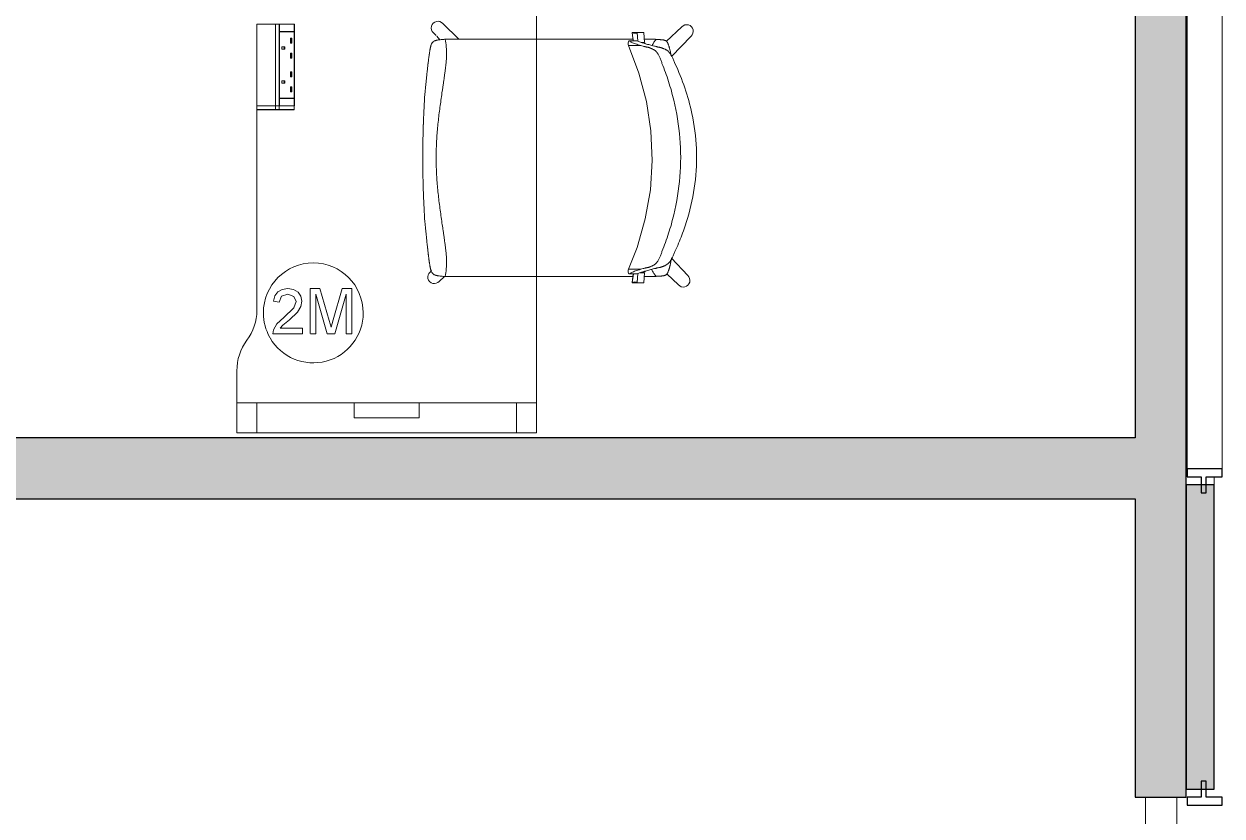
# Model space of a CAD drawing. Header units: millimetres. Extents: x 79795 to 317870, y -36033 to 97293.
# Drawn here: x 183473 to 185873, y 18770 to 20355 of the extents above; entities that cross this region are included whole.
import ezdxf

# ---------------------------------------------------------------- set-up
doc = ezdxf.new("R2010")
doc.units = ezdxf.units.MM
doc.header["$MEASUREMENT"] = 0
for name, color, linetype, lineweight in [('CSM-STL-XX-ZZ-M3-A-XXXX-00001_detached _19_04_21__rvt-1-Level 4$0$A-GLAZ-CWMG', 7, 'CONTINUOUS', 9), ('CSM-STL-XX-ZZ-M3-A-XXXX-00001_detached _19_04_21__rvt-1-Level 4$0$A-WALL', 7, 'CONTINUOUS', 9), ('CSM-STL-XX-ZZ-M3-A-XXXX-00001_detached _19_04_21__rvt-1-Level 4$0$A-WALL-PATT', 7, 'CONTINUOUS', 9), ('CSM-STL-XX-ZZ-M3-A-XXXX-00001_detached _19_04_21__rvt-1-Level 4$0$I-WALL', 7, 'CONTINUOUS', 9), ('I-FURN', 8, 'CONTINUOUS', 9)]:
    doc.layers.add(name, color=color, linetype=linetype, lineweight=lineweight)

msp = doc.modelspace()

# ---------------------------------------------------------------- hatches: boundary and pattern name
at = {"layer": 'CSM-STL-XX-ZZ-M3-A-XXXX-00001_detached _19_04_21__rvt-1-Level 4$0$A-WALL-PATT'}
for points in [[(185800.8, 19405.3), (185800.8, 23365.3), (185698.8, 23365.3), (185698.8, 19405.3)], [(185698.8, 19405.3), (185698.8, 19527.3), (180650.8, 19527.3), (180650.8, 19405.3), (185496.1, 19405.3)], [(185856.8, 18824.3), (185856.8, 19433.3), (185800.8, 19433.3), (185800.8, 18824.3)], [(185698.8, 18808.3), (185800.8, 18808.3), (185800.8, 19405.3), (185698.8, 19405.3), (185698.8, 19246.9)]]:
    msp.add_hatch(color=256, dxfattribs=at).paths.add_polyline_path(points, flags=0)

# ---------------------------------------------------------------- linework, layer by layer
at = {"layer": 'CSM-STL-XX-ZZ-M3-A-XXXX-00001_detached _19_04_21__rvt-1-Level 4$0$A-GLAZ-CWMG', "lineweight": 20}
for p, q in [((185719.3, 18808.3), (185719.3, 18748.3)), ((185782.3, 18808.3), (185719.3, 18808.3)), ((185782.3, 18748.3), (185782.3, 18808.3))]:
    msp.add_line(p, q, dxfattribs=at)
at = {"layer": 'CSM-STL-XX-ZZ-M3-A-XXXX-00001_detached _19_04_21__rvt-1-Level 4$0$A-WALL'}
for p, q in [((185802.8, 19465.3), (185802.8, 23381.3)), ((185872.8, 22058.1), (185872.8, 19465.3))]:
    msp.add_line(p, q, dxfattribs=at)
at = {"layer": 'CSM-STL-XX-ZZ-M3-A-XXXX-00001_detached _19_04_21__rvt-1-Level 4$0$A-WALL', "lineweight": 30}
for p, q in [((185698.8, 19527.3), (180650.8, 19527.3)), ((185872.8, 19465.3), (185802.8, 19465.3)), ((185802.8, 19465.3), (185802.8, 19449.3)), ((185872.8, 19449.3), (185872.8, 19465.3)), ((185802.8, 19449.3), (185830.8, 19449.3)), ((185830.8, 19449.3), (185830.8, 19417.3)), ((185840.8, 19417.3), (185840.8, 19449.3)), ((185840.8, 19449.3), (185872.8, 19449.3)), ((185830.8, 19417.3), (185840.8, 19417.3)), ((180650.8, 19405.3), (185698.8, 19405.3)), ((185840.8, 18840.3), (185830.8, 18840.3)), ((185830.8, 18840.3), (185830.8, 18808.3)), ((185840.8, 18808.3), (185840.8, 18840.3)), ((185830.8, 18808.3), (185802.8, 18808.3)), ((185802.8, 18808.3), (185802.8, 18792.3)), ((185802.8, 18792.3), (185872.8, 18792.3)), ((185872.8, 18808.3), (185840.8, 18808.3)), ((185872.8, 18792.3), (185872.8, 18808.3))]:
    msp.add_line(p, q, dxfattribs=at)
at = {"layer": 'CSM-STL-XX-ZZ-M3-A-XXXX-00001_detached _19_04_21__rvt-1-Level 4$0$I-WALL', "lineweight": 30}
for p, q in [((185698.8, 23365.3), (185698.8, 19527.3)), ((185800.8, 19405.3), (185800.8, 23365.3)), ((185800.8, 19433.3), (185800.8, 18824.3)), ((185856.8, 19433.3), (185800.8, 19433.3)), ((185856.8, 18824.3), (185856.8, 19433.3)), ((185698.8, 19405.3), (185698.8, 18808.3)), ((185800.8, 18808.3), (185800.8, 19405.3)), ((185800.8, 18824.3), (185856.8, 18824.3)), ((185698.8, 18808.3), (185800.8, 18808.3))]:
    msp.add_line(p, q, dxfattribs=at)
at = {"layer": 'CSM-STL-XX-ZZ-M3-A-XXXX-00001_detached _19_04_21__rvt-1-Level 4$0$I-WALL'}
msp.add_line((185856.8, 19449.3), (185856.8, 19433.3), dxfattribs=at)
at = {"layer": 'I-FURN'}
for p, q in [((184499.9, 19537.3), (184499.9, 20637.3)), ((184499.9, 20637.3), (184499.9, 19537.3)), ((183939.9, 20355.2), (183939.9, 20191.3)), ((183939.9, 20191.3), (183939.9, 20355.2)), ((183977.4, 20355.2), (183939.9, 20355.2)), ((183977.4, 20191.3), (183977.4, 20355.2)), ((183984.3, 20355.2), (183977.4, 20355.2)), ((183985.1, 20355.2), (183982.7, 20355.2)), ((183984.3, 20191.3), (183984.3, 20355.2)), ((183984.3, 20355.2), (183984.9, 20355.2)), ((183984.9, 20355.2), (183984.9, 20340.2)), ((183985.1, 20340.2), (183985.1, 20355.2)), ((183985.1, 20355.2), (184015, 20355.2)), ((184014.8, 20191.3), (184014.8, 20355.2)), ((184015, 20355.2), (184015, 20340.2)), ((184344.6, 20324.7), (184312.3, 20356)), ((184791.2, 20349.4), (184759.7, 20320.4)), ((183984.9, 20339.7), (183984.9, 20206.7)), ((184015, 20340.2), (183985.1, 20340.2)), ((183985.1, 20206.7), (183985.1, 20339.7)), ((184015, 20339.7), (183985.1, 20339.7)), ((184009.9, 20327.1), (184007.1, 20327.1)), ((184007.1, 20317.1), (184007.1, 20327.1)), ((184009.2, 20317.1), (184009.2, 20327.1)), ((184009.9, 20317.1), (184009.9, 20327.1)), ((184014.6, 20340.2), (184014.6, 20339.7)), ((184015, 20339.7), (184015, 20206.7)), ((184293.6, 20337.8), (184298.9, 20332)), ((184300.1, 20330.7), (184306.6, 20323.6)), ((184316.3, 20324.7), (184316.9, 20324.7)), ((184691.7, 20338.5), (184693.7, 20321.3)), ((184705, 20338.5), (184691.7, 20338.5)), ((184691.7, 20337.5), (184693.6, 20321.3)), ((184702.6, 20320.8), (184701.4, 20338.1)), ((184701.4, 20338.1), (184714.7, 20338.1)), ((184714.7, 20338.1), (184716.1, 20318.2)), ((184770, 20290), (184809.4, 20330.7)), ((183995.6, 20309.6), (183989.9, 20309.6)), ((183989.9, 20304.6), (183989.9, 20309.6)), ((183995.6, 20304.6), (183989.9, 20304.6)), ((183994.9, 20304.6), (183994.9, 20309.6)), ((183995.6, 20304.6), (183995.6, 20309.6)), ((184009.9, 20317.1), (184007.1, 20317.1)), ((184683.6, 20318), (184683.3, 20316.5)), ((184683.3, 20316.5), (184683.3, 20314.2)), ((184683.3, 20314.2), (184683.9, 20312.2)), ((184684.3, 20319.7), (184683.6, 20318)), ((184683.9, 20312.2), (184705.1, 20257)), ((184685.4, 20321.3), (184684.3, 20319.7)), ((184687.5, 20321.3), (184701.1, 20321.3)), ((184716.1, 20318.2), (184710.2, 20318.2)), ((184716.1, 20317.3), (184713.1, 20317.3)), ((184009.9, 20297.1), (184007.1, 20297.1)), ((184007.1, 20287.1), (184007.1, 20297.1)), ((184009.9, 20287.1), (184007.1, 20287.1)), ((184009.2, 20287.1), (184009.2, 20297.1)), ((184009.9, 20287.1), (184009.9, 20297.1)), ((184009.9, 20259.3), (184007.1, 20259.3)), ((184007.1, 20249.3), (184007.1, 20259.3)), ((184009.2, 20249.3), (184009.2, 20259.3)), ((184009.9, 20249.3), (184009.9, 20259.3)), ((184705.1, 20257), (184720.3, 20199.9)), ((183989.9, 20241.8), (183989.9, 20236.8)), ((183995.6, 20241.8), (183989.9, 20241.8)), ((183989.9, 20236.8), (183995.6, 20236.8)), ((183994.9, 20236.8), (183994.9, 20241.8)), ((183995.6, 20236.8), (183995.6, 20241.8)), ((184009.9, 20249.3), (184007.1, 20249.3)), ((184009.9, 20229.3), (184007.1, 20229.3)), ((184007.1, 20219.3), (184007.1, 20229.3)), ((184009.2, 20219.3), (184009.2, 20229.3)), ((184009.9, 20219.3), (184009.9, 20229.3)), ((183984.9, 20206.2), (183984.9, 20191.3)), ((184015, 20206.7), (183985.1, 20206.7)), ((183985.1, 20191.2), (183985.1, 20206.2)), ((183985.1, 20206.2), (184015, 20206.2)), ((184009.9, 20219.3), (184007.1, 20219.3)), ((184014.6, 20206.7), (184014.6, 20206.2)), ((184015, 20206.2), (184015, 20191.2)), ((183939.9, 20191.3), (183977.4, 20191.3)), ((183939.9, 20191.2), (183939.9, 20184.2)), ((183939.9, 20184.2), (183939.9, 20191.2)), ((183977.4, 20191.2), (183939.9, 20191.2)), ((183939.9, 20184.2), (183939.9, 19782.3)), ((183939.9, 19782.3), (183939.9, 20184.2)), ((183977.4, 20184.2), (183939.9, 20184.2)), ((183944.9, 20183.2), (183940.9, 20183.2)), ((183940.9, 20183.2), (183978, 20183.2)), ((183944.9, 20183.2), (183944.9, 20184.2)), ((183983.5, 20183.2), (183944.9, 20183.2)), ((183977.4, 20191.3), (183984.3, 20191.3)), ((183977.4, 20184.2), (183977.4, 20191.2)), ((183984.3, 20191.2), (183977.4, 20191.2)), ((183984.3, 20184.2), (183977.4, 20184.2)), ((183978, 20183.2), (183983.5, 20183.2)), ((183983.5, 20183.2), (184013.8, 20183.2)), ((183983.5, 20183.2), (184013.8, 20183.2)), ((183984.9, 20191.3), (183984.3, 20191.3)), ((183984.3, 20184.2), (183984.3, 20191.2)), ((184014.6, 20191.2), (183984.3, 20191.2)), ((184014.6, 20184.2), (183984.3, 20184.2)), ((184015, 20191.2), (183985.1, 20191.2)), ((184014.4, 20183.4), (184014.4, 20183.4)), ((184014.6, 20184.2), (184014.6, 20191.2)), ((184014.8, 20191.2), (184014.6, 20191.2)), ((184014.8, 20184.2), (184014.6, 20184.2)), ((184014.8, 20184.2), (184014.8, 20191.2)), ((184014.8, 20184.2), (184014.8, 20191.2)), ((184014.8, 20191.2), (184014.8, 20184.2)), ((184720.3, 20199.9), (184729.2, 20141.5)), ((184729.2, 20141.5), (184731.8, 20082.4)), ((184731.8, 20082.4), (184728, 20023.4)), ((184728, 20023.4), (184717.8, 19965.1)), ((184717.8, 19965.1), (184701.4, 19908.3)), ((184701.4, 19908.3), (184683.9, 19864.4)), ((184802.7, 19851.7), (184770.5, 19886.8)), ((184289.7, 19861.8), (184286.8, 19858.9)), ((184305, 19840.2), (184315.8, 19850)), ((184316.9, 19850), (184316.3, 19850)), ((184683.3, 19862.3), (184683.9, 19864.4)), ((184683.3, 19860), (184683.3, 19862.3)), ((184683.6, 19858.6), (184683.3, 19860)), ((184684.3, 19856.8), (184683.6, 19858.6)), ((184685.4, 19855.3), (184684.3, 19856.8)), ((184687.5, 19855.3), (184701.1, 19855.3)), ((184693.7, 19855.3), (184691.7, 19838.1)), ((184693.9, 19855.3), (184691.7, 19837.2)), ((184701.4, 19838.4), (184702.6, 19855.8)), ((184701.4, 19837.5), (184702.7, 19855.8)), ((184707.3, 19857.4), (184716.1, 19857.4)), ((184710.2, 19858.3), (184716.1, 19858.3)), ((184716.1, 19857.4), (184714.7, 19837.5)), ((184761.2, 19855.6), (184784, 19833.5)), ((183982, 19819.2), (183976.1, 19811.2)), ((183990.8, 19824.1), (183982, 19819.2)), ((184002.2, 19825.7), (183990.8, 19824.1)), ((184013.6, 19823.9), (184002.2, 19825.7)), ((184022.4, 19818.4), (184013.6, 19823.9)), ((184066.2, 19825.7), (184046.8, 19825.7)), ((184046.8, 19825.7), (184046.8, 19735.6)), ((184084.7, 19762), (184066.2, 19825.7)), ((184110.7, 19825.7), (184092.5, 19763.1)), ((184130.1, 19825.7), (184110.7, 19825.7)), ((184130.1, 19735.3), (184130.1, 19825.7)), ((184691.7, 19837.2), (184705, 19837.2)), ((184714.7, 19837.5), (184701.4, 19837.5)), ((183976.1, 19811.2), (183973.3, 19800.3)), ((183973.3, 19800.3), (183984.6, 19798.8)), ((183984.6, 19798.8), (183989.4, 19810.3)), ((183989.4, 19810.3), (184001.9, 19814.4)), ((184001.9, 19814.4), (184013.9, 19810.2)), ((184018.5, 19799.8), (184013.7, 19787)), ((184013.9, 19810.2), (184018.5, 19799.8)), ((184028, 19810.3), (184022.4, 19818.4)), ((184027.8, 19789.8), (184029.8, 19800.5)), ((184029.8, 19800.5), (184028, 19810.3)), ((184058.1, 19735.3), (184058.1, 19814.4)), ((184058.1, 19814.4), (184080.8, 19735.3)), ((184096.1, 19735.3), (184118.8, 19814.4)), ((184118.8, 19814.4), (184118.8, 19735.3)), ((184013.7, 19787), (183994.1, 19768.2)), ((184005, 19763.2), (184021.2, 19778.7)), ((184021.2, 19778.7), (184027.8, 19789.8)), ((183980, 19755.1), (183973.1, 19743.1)), ((183994.1, 19768.2), (183980, 19755.1)), ((183986.9, 19746.6), (183992, 19752.3)), ((183992, 19752.3), (184005, 19763.2)), ((184088.5, 19748.7), (184084.7, 19762)), ((184092.5, 19763.1), (184088.5, 19748.7)), ((183973.1, 19743.1), (183971.9, 19735.3)), ((183971.9, 19735.3), (184031.3, 19735.3)), ((184031.3, 19746.6), (183986.9, 19746.6)), ((184031.3, 19735.3), (184031.3, 19746.6)), ((184047.5, 19735.3), (184058.1, 19735.3)), ((184080.8, 19735.3), (184096.1, 19735.3)), ((184118.8, 19735.3), (184130.1, 19735.3)), ((183899.9, 19661.2), (183899.9, 19537.3)), ((183899.9, 19537.3), (183899.9, 19661.2)), ((183939.9, 19597.3), (183899.9, 19597.3)), ((183899.9, 19597.3), (184134.9, 19597.3)), ((183899.9, 19537.3), (183899.9, 19597.3)), ((183899.9, 19537.3), (183899.9, 19597.3)), ((184459.9, 19597.3), (183939.9, 19597.3)), ((183939.9, 19537.3), (183939.9, 19597.3)), ((183939.9, 19537.3), (183939.9, 19597.3)), ((184134.9, 19597.3), (184264.9, 19597.3)), ((184134.9, 19567.3), (184134.9, 19597.3)), ((184134.9, 19567.3), (184134.9, 19597.3)), ((184264.9, 19597.3), (184499.9, 19597.3)), ((184264.9, 19567.3), (184264.9, 19597.3)), ((184264.9, 19597.3), (184264.9, 19567.3)), ((184499.9, 19597.3), (184459.9, 19597.3)), ((184459.9, 19537.3), (184459.9, 19597.3)), ((184459.9, 19537.3), (184459.9, 19597.3)), ((184499.9, 19537.3), (184499.9, 19597.3)), ((184499.9, 19597.3), (184499.9, 19537.3)), ((184264.9, 19567.3), (184134.9, 19567.3)), ((184134.9, 19567.3), (184264.9, 19567.3)), ((184499.9, 19537.3), (183899.9, 19537.3)), ((183899.9, 19537.3), (183939.9, 19537.3)), ((183899.9, 19537.3), (184499.9, 19537.3)), ((184499.9, 19537.3), (183899.9, 19537.3)), ((183939.9, 19537.3), (184459.9, 19537.3)), ((184459.9, 19537.3), (184499.9, 19537.3))]:
    msp.add_line(p, q, dxfattribs=at)
at = {"layer": 'I-FURN', "flags": 128}
for points in [[(183940.9, 20183.2), (183940.9, 20183.2), (183940.8, 20183.2), (183940.8, 20183.2), (183940.8, 20183.2), (183940.7, 20183.2), (183940.7, 20183.2), (183940.6, 20183.2), (183940.6, 20183.2), (183940.6, 20183.2), (183940.5, 20183.3), (183940.5, 20183.3), (183940.5, 20183.3), (183940.4, 20183.3), (183940.4, 20183.3), (183940.4, 20183.4), (183940.3, 20183.4), (183940.3, 20183.4), (183940.3, 20183.4), (183940.2, 20183.5), (183940.2, 20183.5), (183940.2, 20183.5), (183940.1, 20183.5), (183940.1, 20183.6), (183940.1, 20183.6), (183940.1, 20183.6), (183940.1, 20183.7), (183940, 20183.7), (183940, 20183.7), (183940, 20183.8), (183940, 20183.8), (183940, 20183.9), (183940, 20183.9), (183940, 20183.9), (183939.9, 20184), (183939.9, 20184), (183939.9, 20184), (183939.9, 20184.1), (183939.9, 20184.1), (183939.9, 20184.2), (183939.9, 20184.2)], [(183944.9, 20183.2), (183944.8, 20183.2), (183944.6, 20183.2), (183944.4, 20183.2), (183944.3, 20183.2), (183944.1, 20183.2), (183944, 20183.2), (183943.8, 20183.2), (183943.7, 20183.2), (183943.5, 20183.2), (183943.4, 20183.2), (183943.2, 20183.2), (183943.1, 20183.2), (183942.9, 20183.2), (183942.8, 20183.2), (183942.7, 20183.2), (183942.5, 20183.2), (183942.4, 20183.2), (183942.3, 20183.2), (183942.2, 20183.2), (183942.1, 20183.2), (183941.9, 20183.2), (183941.8, 20183.2), (183941.7, 20183.2), (183941.6, 20183.2), (183941.6, 20183.2), (183941.5, 20183.2), (183941.4, 20183.2), (183941.3, 20183.2), (183941.3, 20183.2), (183941.2, 20183.2), (183941.1, 20183.2), (183941.1, 20183.2), (183941, 20183.2), (183941, 20183.2), (183941, 20183.2), (183941, 20183.2), (183940.9, 20183.2), (183940.9, 20183.2), (183940.9, 20183.2)], [(183940.9, 20183.2), (183940.9, 20183.2), (183940.9, 20183.2)], [(183940.9, 20183.2), (183941.2, 20183.2), (183941.6, 20183.2), (183942.2, 20183.2), (183942.9, 20183.2), (183943.7, 20183.2), (183944.6, 20183.2), (183945.7, 20183.2), (183946.9, 20183.2), (183948.2, 20183.2), (183949.7, 20183.2), (183951.3, 20183.2), (183953, 20183.2), (183954.8, 20183.2), (183956.7, 20183.2), (183958.8, 20183.2), (183960.9, 20183.2), (183963.2, 20183.2), (183965.5, 20183.2), (183968, 20183.2), (183970.5, 20183.2), (183973.2, 20183.2), (183975.9, 20183.2), (183978, 20183.2)], [(183978, 20183.2), (183978.1, 20183.2), (183978.2, 20183.2), (183978.4, 20183.2), (183978.5, 20183.2), (183978.7, 20183.2), (183978.8, 20183.2), (183979, 20183.2), (183979.1, 20183.2), (183979.3, 20183.2), (183979.4, 20183.2), (183979.6, 20183.2), (183979.7, 20183.2), (183979.9, 20183.2), (183980.1, 20183.2), (183980.2, 20183.2), (183980.4, 20183.2), (183980.5, 20183.2), (183980.7, 20183.2), (183980.8, 20183.2), (183981, 20183.2), (183981.2, 20183.2), (183981.3, 20183.2), (183981.5, 20183.2), (183981.6, 20183.2), (183981.8, 20183.2), (183981.9, 20183.2), (183982.1, 20183.2), (183982.2, 20183.2), (183982.3, 20183.2), (183982.5, 20183.2), (183982.6, 20183.2), (183982.7, 20183.2), (183982.8, 20183.2), (183983, 20183.2), (183983.1, 20183.2), (183983.2, 20183.2), (183983.3, 20183.2), (183983.4, 20183.2), (183983.5, 20183.2)], [(184014.8, 20184.2), (184014.8, 20184.1), (184014.8, 20184.1), (184014.8, 20184.1), (184014.8, 20184), (184014.7, 20184), (184014.7, 20183.9), (184014.7, 20183.9), (184014.7, 20183.9), (184014.7, 20183.8), (184014.7, 20183.8), (184014.7, 20183.8), (184014.7, 20183.7), (184014.6, 20183.7)]]:
    msp.add_lwpolyline(points, dxfattribs=at)
at = {"layer": 'I-FURN'}
for centre, radius, start, end in [((184302.3, 20347.5), 13.1, 40.3941, 228.0104), ((184800.9, 20340.7), 13.1, 310.4176, 138.0338), ((184052.9, 19777.1), 100, 0, 180), ((184295.3, 19848.9), 13.1, 130.3707, 317.9869), ((184794, 19842), 13.1, 220.3941, 48.0104), ((183839.9, 19782.3), 100, 323.1301, 0), ((183839.9, 19782.3), 100, 323.1301, 0), ((184052.9, 19777.1), 100, 180.2941, 209.3189), ((184052.9, 19777.1), 100, 210, 0), ((184000, 19662.3), 100, 143.1301, 180.6256), ((184000, 19662.3), 100, 143.1301, 180.6256)]:
    msp.add_arc(centre, radius, start, end, dxfattribs=at)
for centre, major_axis, ratio, start_param, end_param in [((184697.1, 20354.9), (0, -17.4), 0.978487, 5.960696, 6.540192), ((184697.1, 20354), (0, -17.4), 0.978487, 5.960696, 6.540192), ((184710.4, 20354.9), (0, -17.4), 0.978487, 5.960696, 6.044337), ((183940.9, 20184.2), (0, 1), 0.998113, 1.570796, 3.141593), ((183978, 20184.2), (0, 1), 0.56467, 1.570796, 3.141593), ((183983.5, 20184.2), (0, 1), 0.819152, 3.141593, 4.712389), ((184013.8, 20184.2), (0, -1), 0.819152, 0, 1.570796), ((184697.1, 19821.6), (0, -17.4), 0.978487, 2.884586, 3.464082), ((184697.1, 19820.7), (0, -17.4), 0.978487, 2.884586, 3.464082), ((184710.4, 19820.7), (0, -17.4), 0.978487, 3.380441, 3.464082)]:
    msp.add_ellipse(centre, major_axis=major_axis, ratio=ratio, start_param=start_param, end_param=end_param, dxfattribs=at)
for points, knots in [([(184276.2, 20213.6), (184276.5, 20216.8), (184277, 20221.5), (184277.6, 20227.6), (184278, 20232.1), (184278.5, 20236.4), (184278.9, 20240.5), (184279.3, 20244.7), (184279.8, 20249.2), (184280.3, 20253.9), (184280.8, 20258.8), (184281.4, 20263.6), (184281.9, 20268.3), (184282.4, 20272.7), (184282.8, 20276.8), (184283.3, 20280.3), (184283.6, 20283.2), (184283.9, 20285.5), (184284.2, 20287.7), (184284.5, 20290.4), (184285, 20293.7), (184285.5, 20297.2), (184285.9, 20299.9), (184286.2, 20301.4), (184286.4, 20302.6), (184286.6, 20303.8), (184286.9, 20305.5), (184287.3, 20307.5), (184287.9, 20309.9), (184288.7, 20312.7), (184289.5, 20315.1), (184290.4, 20316.7), (184290.9, 20317.6), (184291.3, 20318.1), (184291.8, 20318.6), (184292.4, 20319.2), (184293.6, 20320.2), (184295.3, 20321.2), (184297.3, 20322), (184298.9, 20322.5), (184300.8, 20322.9), (184303.4, 20323.4), (184306.9, 20323.8), (184311, 20324.3), (184314.4, 20324.5), (184315.8, 20324.6), (184316.3, 20324.7)], [0, 0, 0, 0, 0.0625, 0.09375, 0.125, 0.15625, 0.1875, 0.21875, 0.25, 0.28125, 0.3125, 0.34375, 0.375, 0.40625, 0.4375, 0.46875, 0.484375, 0.5, 0.515625, 0.53125, 0.5625, 0.59375, 0.609375, 0.617188, 0.625, 0.632812, 0.640625, 0.65625, 0.671875, 0.6875, 0.71875, 0.734375, 0.742188, 0.75, 0.757812, 0.765625, 0.78125, 0.8125, 0.828125, 0.84375, 0.859375, 0.875, 0.90625, 0.9375, 0.96875, 1, 1, 1, 1]), ([(184299.5, 20322.6), (184299.3, 20322.5), (184298.4, 20322.3), (184297, 20321.9), (184295.7, 20321.3), (184294.9, 20320.9), (184294.8, 20320.8)], [0.11973466, 0.11973466, 0.11973466, 0.11973466, 0.125, 0.14285714, 0.16071429, 0.16623382, 0.16623382, 0.16623382, 0.16623382]), ([(184298.9, 20087.3), (184298.9, 20097.4), (184299.3, 20112.4), (184300.5, 20132.5), (184301.8, 20147.5), (184303.3, 20162.5), (184305.1, 20177.4), (184307, 20191.8), (184309, 20206.3), (184310.8, 20218.6), (184312.3, 20228.5), (184313.4, 20236), (184314.4, 20243.3), (184315.5, 20250.7), (184316.3, 20256.8), (184317, 20261.8), (184317.4, 20265.5), (184317.8, 20269.2), (184318.4, 20274.1), (184319.2, 20280.4), (184319.7, 20286.6), (184319.9, 20291.5), (184320, 20295.2), (184319.9, 20298.9), (184319.7, 20303.9), (184319, 20312.5), (184317.8, 20319.8), (184316.9, 20324.7)], [0, 0, 0, 0, 0.125, 0.1875, 0.25, 0.3125, 0.375, 0.4375, 0.5, 0.5625, 0.59375, 0.625, 0.65625, 0.6875, 0.71875, 0.734375, 0.75, 0.765625, 0.78125, 0.8125, 0.84375, 0.859375, 0.875, 0.890625, 0.90625, 0.9375, 1, 1, 1, 1]), ([(184316.9, 20324.7), (184327.1, 20324.7), (184342, 20324.7), (184361.7, 20324.7), (184376.5, 20324.7), (184391.2, 20324.7), (184405.8, 20324.7), (184418.1, 20324.7), (184428.1, 20324.7), (184435.7, 20324.7), (184443.3, 20324.7), (184453.4, 20324.7), (184465.9, 20324.7), (184478.3, 20324.7), (184488.4, 20324.7), (184494.8, 20324.7), (184498.7, 20324.7), (184500, 20324.7)], [-1, -1, -1, -1, -0.9285714, -0.8928571, -0.8571429, -0.8214286, -0.7857143, -0.75, -0.7321429, -0.7142857, -0.6964286, -0.6785714, -0.6428571, -0.6071429, -0.5892857, -0.5714286, -0.5621337, -0.5621337, -0.5621337, -0.5621337]), ([(184500, 20324.7), (184501.2, 20324.7), (184505, 20324.7), (184513.7, 20324.7), (184526.2, 20324.7), (184541.2, 20324.7), (184556.4, 20324.7), (184571.5, 20324.7), (184586.4, 20324.7), (184598.8, 20324.7), (184608.9, 20324.7), (184616.5, 20324.7), (184624.1, 20324.7), (184634, 20324.7), (184646.2, 20324.7), (184658.6, 20324.7), (184668.7, 20324.7), (184676.4, 20324.7), (184684.2, 20324.7), (184690.1, 20324.7), (184693.3, 20324.7), (184694, 20324.7)], [-0.5621337, -0.5621337, -0.5621337, -0.5621337, -0.5535714, -0.5357143, -0.5, -0.4642857, -0.4285714, -0.3928571, -0.3571429, -0.3214286, -0.3035714, -0.2857143, -0.2678571, -0.25, -0.2142857, -0.1785714, -0.1607143, -0.1428571, -0.125, -0.1071429, -0.1022726, -0.1022726, -0.1022726, -0.1022726]), ([(184739.5, 20324.5), (184737.9, 20322.6), (184735, 20318.8), (184732.5, 20314.5), (184731.3, 20312.2), (184731.1, 20311.8)], [0, 0, 0, 0, 0.02777778, 0.05555556, 0.06066679, 0.06066679, 0.06066679, 0.06066679]), ([(184739.5, 20324.5), (184740.5, 20324.4), (184742.2, 20324.3), (184744.1, 20324.2), (184745.2, 20324.1), (184746.1, 20324.1), (184746.9, 20324), (184747.9, 20323.9), (184749.1, 20323.8), (184750.3, 20323.7), (184751.2, 20323.6), (184751.7, 20323.6), (184752.1, 20323.5), (184752.5, 20323.5), (184753, 20323.4), (184753.9, 20323.3), (184755.1, 20323.1), (184756.5, 20322.7), (184757.7, 20322.3), (184758.9, 20321.7), (184760.1, 20320.8), (184761, 20319.8), (184761.6, 20318.9), (184762.1, 20318.2), (184762.5, 20317.6), (184763, 20316.6), (184763.6, 20315.3), (184764.2, 20313.6), (184764.8, 20311.8), (184765.3, 20310.1), (184765.8, 20308.5), (184766.2, 20306.9), (184766.7, 20305.2), (184767.1, 20303.4), (184767.7, 20300.9), (184768.7, 20296.5), (184769.6, 20292.8), (184770, 20290.4)], [0, 0, 0, 0, 0.0625, 0.09375, 0.109375, 0.125, 0.140625, 0.15625, 0.1875, 0.21875, 0.234375, 0.242188, 0.25, 0.257812, 0.265625, 0.28125, 0.3125, 0.34375, 0.375, 0.40625, 0.4375, 0.46875, 0.484375, 0.5, 0.515625, 0.53125, 0.5625, 0.59375, 0.625, 0.65625, 0.6875, 0.71875, 0.75, 0.78125, 0.8125, 0.875, 1, 1, 1, 1]), ([(184288.8, 20312.8), (184288.7, 20312.7), (184288.5, 20311.9), (184288.1, 20310.5), (184287.6, 20308.7), (184287.2, 20306.9), (184286.9, 20305.6), (184286.8, 20305)], [0.2634642, 0.2634642, 0.2634642, 0.2634642, 0.26785714, 0.28571429, 0.30357143, 0.32142857, 0.33764593, 0.33764593, 0.33764593, 0.33764593]), ([(184684.5, 20312.2), (184684.8, 20312.2), (184685.4, 20312.2), (184687.4, 20312.2), (184691.3, 20312.2), (184698.5, 20312.2), (184705.1, 20312.2), (184708.8, 20312.2)], [0.4444444, 0.4444444, 0.4444444, 0.4444444, 0.5138889, 0.5833333, 0.7222222, 0.8611111, 1, 1, 1, 1]), ([(184687.5, 20321.3), (184686.9, 20321.3), (184686.1, 20321.3), (184685.5, 20321.3), (184685.4, 20321.3), (184686, 20321.3), (184686.8, 20321.3), (184687.1, 20321.3)], [0, 0, 0, 0, 0.125, 0.25, 0.375, 0.5, 0.5828112, 0.5828112, 0.5828112, 0.5828112]), ([(184708.3, 20318.8), (184710.2, 20318.2), (184713.4, 20317.1), (184718.4, 20315.7), (184722.5, 20314.5), (184726.7, 20313.4), (184731.2, 20312.2), (184735.3, 20311.1), (184738.6, 20310.2), (184740.8, 20309.7), (184742.5, 20309.3), (184744.2, 20309), (184745.9, 20308.7), (184747.6, 20308.3), (184749, 20308), (184750.1, 20307.6), (184751, 20307.3), (184751.5, 20307.1), (184751.8, 20307), (184752.2, 20306.8), (184752.7, 20306.6), (184753.6, 20306.2), (184755, 20305.7), (184756.6, 20305.1), (184758.3, 20304.3), (184760, 20303.4), (184761.8, 20302.2), (184763.2, 20301.1), (184764.2, 20300.1), (184764.7, 20299.5), (184765.1, 20299.1), (184765.5, 20298.6), (184766.1, 20297.9), (184767, 20296.7), (184768.4, 20294.9), (184770, 20292.4), (184772, 20288.8), (184774.5, 20283.7), (184776.3, 20278.9), (184777.2, 20276.4)], [0, 0, 0, 0, 0.142857, 0.214286, 0.285714, 0.357143, 0.428571, 0.5, 0.535714, 0.571429, 0.589286, 0.607143, 0.642857, 0.660714, 0.678571, 0.696429, 0.705357, 0.709821, 0.714286, 0.71875, 0.723214, 0.732143, 0.75, 0.767857, 0.785714, 0.803571, 0.821429, 0.839286, 0.848214, 0.852679, 0.857143, 0.861607, 0.866071, 0.875, 0.892857, 0.910714, 0.928571, 0.964286, 1, 1, 1, 1]), ([(184751.2, 20276.4), (184750.5, 20278.9), (184749, 20283.6), (184746.8, 20288.6), (184745, 20292.2), (184743.6, 20294.7), (184742.4, 20296.5), (184741.5, 20297.7), (184741, 20298.4), (184740.6, 20298.9), (184740.3, 20299.4), (184739.7, 20299.9), (184738.8, 20300.9), (184737.4, 20302.1), (184735.7, 20303.3), (184734, 20304.3), (184732.3, 20305.1), (184730.7, 20305.8), (184729.4, 20306.4), (184728.5, 20306.7), (184728, 20307), (184727.7, 20307.1), (184727.3, 20307.3), (184726.9, 20307.5), (184726.1, 20307.8), (184725.1, 20308.1), (184723.9, 20308.5), (184722.4, 20308.8), (184721, 20309), (184719.5, 20309.3), (184718.3, 20309.5), (184717.1, 20309.9), (184715.5, 20310.3), (184712.7, 20311.1), (184710.4, 20311.7), (184708.8, 20312.2)], [0, 0, 0, 0, 0.0625, 0.125, 0.15625, 0.1875, 0.21875, 0.234375, 0.242188, 0.25, 0.257812, 0.265625, 0.28125, 0.3125, 0.34375, 0.375, 0.40625, 0.4375, 0.46875, 0.484375, 0.492188, 0.5, 0.507812, 0.515625, 0.53125, 0.5625, 0.59375, 0.625, 0.6875, 0.71875, 0.75, 0.78125, 0.8125, 0.875, 1, 1, 1, 1]), ([(184283.2, 20279.6), (184283.1, 20279.3), (184283, 20278.2), (184282.7, 20275.6), (184282.3, 20272), (184281.8, 20267.8), (184281.4, 20263.8), (184281.1, 20261), (184280.9, 20259.6)], [0.5447675, 0.5447675, 0.5447675, 0.5447675, 0.5535714, 0.5714286, 0.6071429, 0.6428571, 0.6785714, 0.7142857, 0.7142857, 0.7142857, 0.7142857]), ([(184285.4, 20296.7), (184285.4, 20296.5), (184285.3, 20295.5), (184285, 20293.8), (184284.7, 20291.4), (184284.4, 20289.5), (184284.3, 20288.3), (184284.2, 20287.9)], [0.40654079, 0.40654079, 0.40654079, 0.40654079, 0.41071429, 0.42857143, 0.44642857, 0.46428571, 0.47431632, 0.47431632, 0.47431632, 0.47431632]), ([(184751.2, 19900.1), (184756, 19912.1), (184764.8, 19936.2), (184778.9, 19985.8), (184789.2, 20049.5), (184789.2, 20127), (184778.9, 20190.7), (184764.8, 20240.3), (184756, 20264.5), (184751.2, 20276.4)], [-1, -1, -1, -1, -0.9, -0.8, -0.6, -0.4, -0.2, -0.1, 0, 0, 0, 0]), ([(184777.2, 20276.4), (184784.7, 20260.3), (184797.9, 20227.5), (184813.7, 20170.6), (184822.2, 20106.1), (184819, 20035.1), (184806.5, 19977.3), (184791.4, 19932.6), (184782.2, 19910.9), (184777.2, 19900.1)], [-1, -1, -1, -1, -0.863636, -0.727273, -0.545455, -0.363636, -0.181818, -0.090909, 0, 0, 0, 0]), ([(184276.2, 19961), (184275.4, 19973), (184274.4, 19991), (184273.6, 20012), (184273.2, 20024), (184272.9, 20033.1), (184272.7, 20042.1), (184272.5, 20051.1), (184272.4, 20060.1), (184272.2, 20069.2), (184272.2, 20078.2), (184272.2, 20087.3), (184272.2, 20096.4), (184272.2, 20105.5), (184272.4, 20114.5), (184272.5, 20123.5), (184272.7, 20132.6), (184272.9, 20141.6), (184273.2, 20150.6), (184273.6, 20162.6), (184274.4, 20183.6), (184275.4, 20201.6), (184276.2, 20213.6)], [0, 0, 0, 0, 0.142857, 0.214286, 0.25, 0.285714, 0.321429, 0.357143, 0.392857, 0.428571, 0.464286, 0.5, 0.535714, 0.571429, 0.607143, 0.642857, 0.678571, 0.714286, 0.75, 0.785714, 0.857143, 1, 1, 1, 1]), ([(184273.3, 20155.9), (184273.3, 20154.1), (184273.2, 20151.3), (184273.1, 20148.5), (184273.1, 20147.5)], [0.45739181, 0.45739181, 0.45739181, 0.45739181, 0.5, 0.52352779, 0.52352779, 0.52352779, 0.52352779]), ([(184316.9, 19850), (184317.8, 19854.9), (184319, 19862.2), (184319.7, 19870.8), (184319.9, 19875.7), (184320, 19879.4), (184319.9, 19883.1), (184319.7, 19888.1), (184319.2, 19894.3), (184318.4, 19900.5), (184317.8, 19905.5), (184317.4, 19909.2), (184317, 19912.9), (184316.3, 19917.8), (184315.5, 19924), (184314.4, 19931.3), (184313.4, 19938.7), (184312.3, 19946.1), (184310.8, 19956), (184309, 19968.4), (184307, 19982.8), (184305.1, 19997.3), (184303.3, 20012.2), (184301.8, 20027.2), (184300.5, 20042.2), (184299.3, 20062.2), (184298.9, 20077.3), (184298.9, 20087.3)], [0, 0, 0, 0, 0.0625, 0.09375, 0.109375, 0.125, 0.140625, 0.15625, 0.1875, 0.21875, 0.234375, 0.25, 0.265625, 0.28125, 0.3125, 0.34375, 0.375, 0.40625, 0.4375, 0.5, 0.5625, 0.625, 0.6875, 0.75, 0.8125, 0.875, 1, 1, 1, 1]), ([(184273.1, 20027.1), (184273.1, 20026.1), (184273.2, 20023.3), (184273.3, 20020.6), (184273.4, 20018.8)], [0.47647303, 0.47647303, 0.47647303, 0.47647303, 0.5, 0.54260339, 0.54260339, 0.54260339, 0.54260339]), ([(184316.3, 19850), (184315.8, 19850), (184314.5, 19850.1), (184311.2, 19850.4), (184307.1, 19850.8), (184303.6, 19851.2), (184301, 19851.7), (184299.1, 19852.1), (184297.4, 19852.6), (184295.9, 19853.2), (184294.6, 19853.9), (184293.4, 19854.6), (184292.5, 19855.4), (184291.8, 19856), (184291.3, 19856.6), (184290.6, 19857.6), (184289.6, 19859.4), (184288.7, 19861.8), (184287.9, 19864.6), (184287.4, 19866.9), (184287, 19869), (184286.6, 19870.6), (184286.4, 19871.8), (184286.2, 19872.9), (184286, 19874.4), (184285.6, 19877), (184285.1, 19880.3), (184284.6, 19883.5), (184284.3, 19886.1), (184284, 19888.2), (184283.7, 19890.5), (184283.4, 19893.3), (184283, 19896.8), (184282.5, 19901), (184282, 19905.4), (184281.4, 19910.4), (184280.9, 19915.5), (184280.3, 19920.7), (184279.8, 19925.7), (184279.3, 19930.3), (184278.9, 19934.4), (184278.5, 19938.4), (184278, 19942.6), (184277.6, 19947.2), (184276.9, 19953.2), (184276.5, 19957.9), (184276.2, 19961)], [0, 0, 0, 0, 0.03125, 0.0625, 0.09375, 0.125, 0.140625, 0.15625, 0.171875, 0.1875, 0.203125, 0.21875, 0.234375, 0.242188, 0.25, 0.265625, 0.28125, 0.3125, 0.328125, 0.34375, 0.359375, 0.367188, 0.375, 0.382812, 0.390625, 0.40625, 0.4375, 0.46875, 0.484375, 0.5, 0.515625, 0.53125, 0.5625, 0.59375, 0.625, 0.65625, 0.6875, 0.71875, 0.75, 0.78125, 0.8125, 0.84375, 0.875, 0.90625, 0.9375, 1, 1, 1, 1]), ([(184281.2, 19912.9), (184281.3, 19911.5), (184281.6, 19908.7), (184282, 19904.9), (184282.4, 19901.6), (184282.7, 19898.9), (184283, 19896.8), (184283.2, 19895), (184283.3, 19893.9), (184283.4, 19893.6)], [0.2857143, 0.2857143, 0.2857143, 0.2857143, 0.3214286, 0.3571429, 0.3928571, 0.4107143, 0.4285714, 0.4464286, 0.4561916, 0.4561916, 0.4561916, 0.4561916]), ([(184777.2, 19900.1), (184776.3, 19897.6), (184774.5, 19892.9), (184772, 19887.8), (184770, 19884.2), (184768.4, 19881.7), (184767, 19879.8), (184766.1, 19878.6), (184765.5, 19878), (184765.1, 19877.5), (184764.7, 19877), (184764.2, 19876.4), (184763.2, 19875.5), (184761.8, 19874.3), (184760, 19873.2), (184758.3, 19872.3), (184756.6, 19871.5), (184755, 19870.8), (184753.6, 19870.3), (184752.7, 19870), (184752.2, 19869.8), (184751.8, 19869.6), (184751.5, 19869.4), (184751, 19869.2), (184750.1, 19868.9), (184749, 19868.5), (184747.6, 19868.2), (184745.9, 19867.9), (184744.2, 19867.6), (184742.5, 19867.3), (184741.2, 19867), (184739.9, 19866.6), (184738.2, 19866.2), (184735.3, 19865.4), (184731.2, 19864.4), (184726.7, 19863.2), (184722.5, 19862), (184718.4, 19860.9), (184714.6, 19859.8), (184711.2, 19858.7), (184709.2, 19858.1), (184708.3, 19857.7)], [0, 0, 0, 0, 0.035714, 0.071429, 0.089286, 0.107143, 0.125, 0.133929, 0.138393, 0.142857, 0.147321, 0.151786, 0.160714, 0.178571, 0.196429, 0.214286, 0.232143, 0.25, 0.267857, 0.276786, 0.28125, 0.285714, 0.290179, 0.294643, 0.303571, 0.321429, 0.339286, 0.357143, 0.392857, 0.410714, 0.428571, 0.446429, 0.464286, 0.5, 0.571429, 0.642857, 0.714286, 0.785714, 0.857143, 0.928571, 1, 1, 1, 1]), ([(184708.8, 19864.4), (184710.4, 19864.8), (184712.7, 19865.5), (184715.5, 19866.3), (184717.1, 19866.7), (184718.3, 19867), (184719.5, 19867.3), (184721, 19867.6), (184722.4, 19867.8), (184723.9, 19868.1), (184725.1, 19868.4), (184726.1, 19868.8), (184726.9, 19869.1), (184727.3, 19869.3), (184727.7, 19869.4), (184728, 19869.6), (184728.5, 19869.8), (184729.4, 19870.2), (184730.7, 19870.7), (184732.3, 19871.5), (184734, 19872.3), (184735.7, 19873.3), (184737.4, 19874.4), (184738.8, 19875.6), (184739.7, 19876.6), (184740.3, 19877.2), (184740.6, 19877.7), (184741, 19878.2), (184741.5, 19878.8), (184742.4, 19880), (184743.6, 19881.9), (184745, 19884.4), (184746.8, 19887.9), (184749, 19893), (184750.5, 19897.7), (184751.2, 19900.1)], [0, 0, 0, 0, 0.125, 0.1875, 0.21875, 0.25, 0.28125, 0.3125, 0.375, 0.40625, 0.4375, 0.46875, 0.484375, 0.492188, 0.5, 0.507812, 0.515625, 0.53125, 0.5625, 0.59375, 0.625, 0.65625, 0.6875, 0.71875, 0.734375, 0.742188, 0.75, 0.757812, 0.765625, 0.78125, 0.8125, 0.84375, 0.875, 0.9375, 1, 1, 1, 1]), ([(184284.3, 19885.9), (184284.4, 19885.5), (184284.5, 19884.3), (184284.8, 19882.4), (184285.1, 19880.1), (184285.3, 19878.4), (184285.5, 19877.6), (184285.5, 19877.5)], [0.52489931, 0.52489931, 0.52489931, 0.52489931, 0.53571429, 0.55357143, 0.57142857, 0.58928571, 0.5919133, 0.5919133, 0.5919133, 0.5919133]), ([(184286.9, 19869.4), (184287, 19868.7), (184287.3, 19867.4), (184287.7, 19865.5), (184288.2, 19863.7), (184288.6, 19862.4), (184288.8, 19861.8), (184288.8, 19861.8)], [0.66001447, 0.66001447, 0.66001447, 0.66001447, 0.67857143, 0.69642857, 0.71428571, 0.73214286, 0.73259197, 0.73259197, 0.73259197, 0.73259197]), ([(184770, 19884.2), (184769.6, 19881.9), (184768.7, 19878.1), (184767.7, 19873.7), (184767.1, 19871.2), (184766.7, 19869.4), (184766.2, 19867.7), (184765.8, 19866.2), (184765.3, 19864.6), (184764.8, 19862.9), (184764.2, 19861.1), (184763.6, 19859.4), (184763, 19858.1), (184762.5, 19857.1), (184762.1, 19856.4), (184761.6, 19855.7), (184761, 19854.9), (184760.1, 19853.9), (184758.9, 19853), (184757.7, 19852.4), (184756.5, 19851.9), (184755.1, 19851.6), (184753.9, 19851.4), (184753, 19851.3), (184752.5, 19851.2), (184752.1, 19851.1), (184751.7, 19851.1), (184751.2, 19851), (184750.3, 19850.9), (184749.1, 19850.8), (184747.9, 19850.7), (184746.9, 19850.7), (184746.1, 19850.6), (184745.2, 19850.5), (184744.1, 19850.5), (184742.2, 19850.4), (184740.5, 19850.3), (184739.5, 19850.2)], [0, 0, 0, 0, 0.125, 0.1875, 0.21875, 0.25, 0.28125, 0.3125, 0.34375, 0.375, 0.40625, 0.4375, 0.46875, 0.484375, 0.5, 0.515625, 0.53125, 0.5625, 0.59375, 0.625, 0.65625, 0.6875, 0.71875, 0.734375, 0.742188, 0.75, 0.757812, 0.765625, 0.78125, 0.8125, 0.84375, 0.859375, 0.875, 0.890625, 0.90625, 0.9375, 1, 1, 1, 1]), ([(184296.1, 19853.2), (184296.3, 19853.1), (184297.1, 19852.8), (184298.6, 19852.3), (184300.4, 19851.8), (184301.6, 19851.6), (184301.9, 19851.6)], [0.83602658, 0.83602658, 0.83602658, 0.83602658, 0.83928571, 0.85714286, 0.875, 0.88324401, 0.88324401, 0.88324401, 0.88324401]), ([(184500, 19850), (184498.8, 19850), (184495, 19850), (184488.7, 19850), (184478.6, 19850), (184466, 19850), (184450.9, 19850), (184435.5, 19850), (184420.3, 19850), (184405.5, 19850), (184390.8, 19850), (184376.1, 19850), (184361.4, 19850), (184341.8, 19850), (184327, 19850), (184316.9, 19850)], [-0.4371491, -0.4371491, -0.4371491, -0.4371491, -0.4285714, -0.4107143, -0.3928571, -0.3571429, -0.3214286, -0.2857143, -0.25, -0.2142857, -0.1785714, -0.1428571, -0.1071429, -0.0714286, 0, 0, 0, 0]), ([(184694, 19850), (184693.5, 19850), (184688, 19850), (184677.2, 19850), (184661.8, 19850), (184646.7, 19850), (184634.2, 19850), (184624.1, 19850), (184616.5, 19850), (184608.8, 19850), (184598.7, 19850), (184586.2, 19850), (184573.8, 19850), (184563.8, 19850), (184556.2, 19850), (184548.7, 19850), (184538.7, 19850), (184526.4, 19850), (184514, 19850), (184505.2, 19850), (184501.3, 19850), (184500, 19850)], [-0.896036, -0.896036, -0.896036, -0.896036, -0.8928571, -0.8571429, -0.8214286, -0.7857143, -0.75, -0.7321429, -0.7142857, -0.6964286, -0.6785714, -0.6428571, -0.6071429, -0.5892857, -0.5714286, -0.5535714, -0.5357143, -0.5, -0.4642857, -0.4464286, -0.4371491, -0.4371491, -0.4371491, -0.4371491]), ([(184708.8, 19864.4), (184705.8, 19864.4), (184700.4, 19864.4), (184694, 19864.4), (184689.3, 19864.4), (184686.6, 19864.4), (184685.2, 19864.4), (184684.7, 19864.4), (184684.5, 19864.4)], [0, 0, 0, 0, 0.1111111, 0.2222222, 0.3333333, 0.4444444, 0.5, 0.5555556, 0.5555556, 0.5555556, 0.5555556]), ([(184687.1, 19855.3), (184686.8, 19855.3), (184686, 19855.3), (184685.4, 19855.3), (184685.5, 19855.3), (184686.1, 19855.3), (184686.9, 19855.3), (184687.5, 19855.3)], [0.4162183, 0.4162183, 0.4162183, 0.4162183, 0.5, 0.625, 0.75, 0.875, 1, 1, 1, 1]), ([(184730.5, 19864.2), (184730.9, 19863.4), (184732.2, 19860.6), (184735, 19855.9), (184737.9, 19852.1), (184739.5, 19850.2)], [0.93303317, 0.93303317, 0.93303317, 0.93303317, 0.94444444, 0.97222222, 1, 1, 1, 1])]:
    msp.add_open_spline(points, degree=3, knots=knots, dxfattribs=at)
for points in [[(184716.6, 20324.7), (184723.2, 20324.7), (184729.5, 20324.7), (184735.6, 20324.7)], [(184735.6, 20324.7), (184736.3, 20324.6), (184737.5, 20324.6), (184738.8, 20324.5), (184739.5, 20324.5)], [(184708.8, 20312.2), (184706.8, 20312.7), (184703, 20313.8), (184698, 20315.4), (184693.8, 20317), (184690.5, 20318.4), (184688.4, 20319.9), (184687.7, 20320.8), (184687.5, 20321.3)], [(184701.1, 20321.3), (184702.2, 20320.9), (184704.5, 20320.1), (184707, 20319.3), (184708.3, 20318.8)], [(184717.7, 20315.9), (184717.4, 20316.3), (184717.1, 20316.7), (184716.9, 20317.1)], [(184272.2, 20092.5), (184272.2, 20090.8), (184272.2, 20089.1), (184272.2, 20087.3)], [(184272.2, 20087.3), (184272.2, 20085.6), (184272.2, 20083.9), (184272.2, 20082.1)], [(184770, 19884.2), (184770.3, 19885.5), (184770.5, 19886.7), (184770.7, 19887.9)], [(184770.7, 19887.8), (184770.5, 19886.6), (184770.3, 19885.4), (184770, 19884.2)], [(184687.5, 19855.3), (184687.7, 19855.7), (184688.4, 19856.6), (184690.5, 19858.1), (184693.8, 19859.6), (184698, 19861.1), (184703, 19862.8), (184706.8, 19863.9), (184708.8, 19864.4)], [(184708.3, 19857.7), (184707, 19857.3), (184704.5, 19856.5), (184702.2, 19855.7), (184701.1, 19855.3)], [(184735.6, 19850), (184729.5, 19850), (184723.2, 19850), (184716.7, 19850)], [(184716.9, 19859.5), (184717.1, 19859.8), (184717.4, 19860.2), (184717.7, 19860.6)], [(184739.5, 19850.2), (184738.8, 19850.2), (184737.5, 19850.1), (184736.3, 19850), (184735.6, 19850)]]:
    msp.add_open_spline(points, degree=3, dxfattribs=at)

doc.saveas('drawing.dxf')
